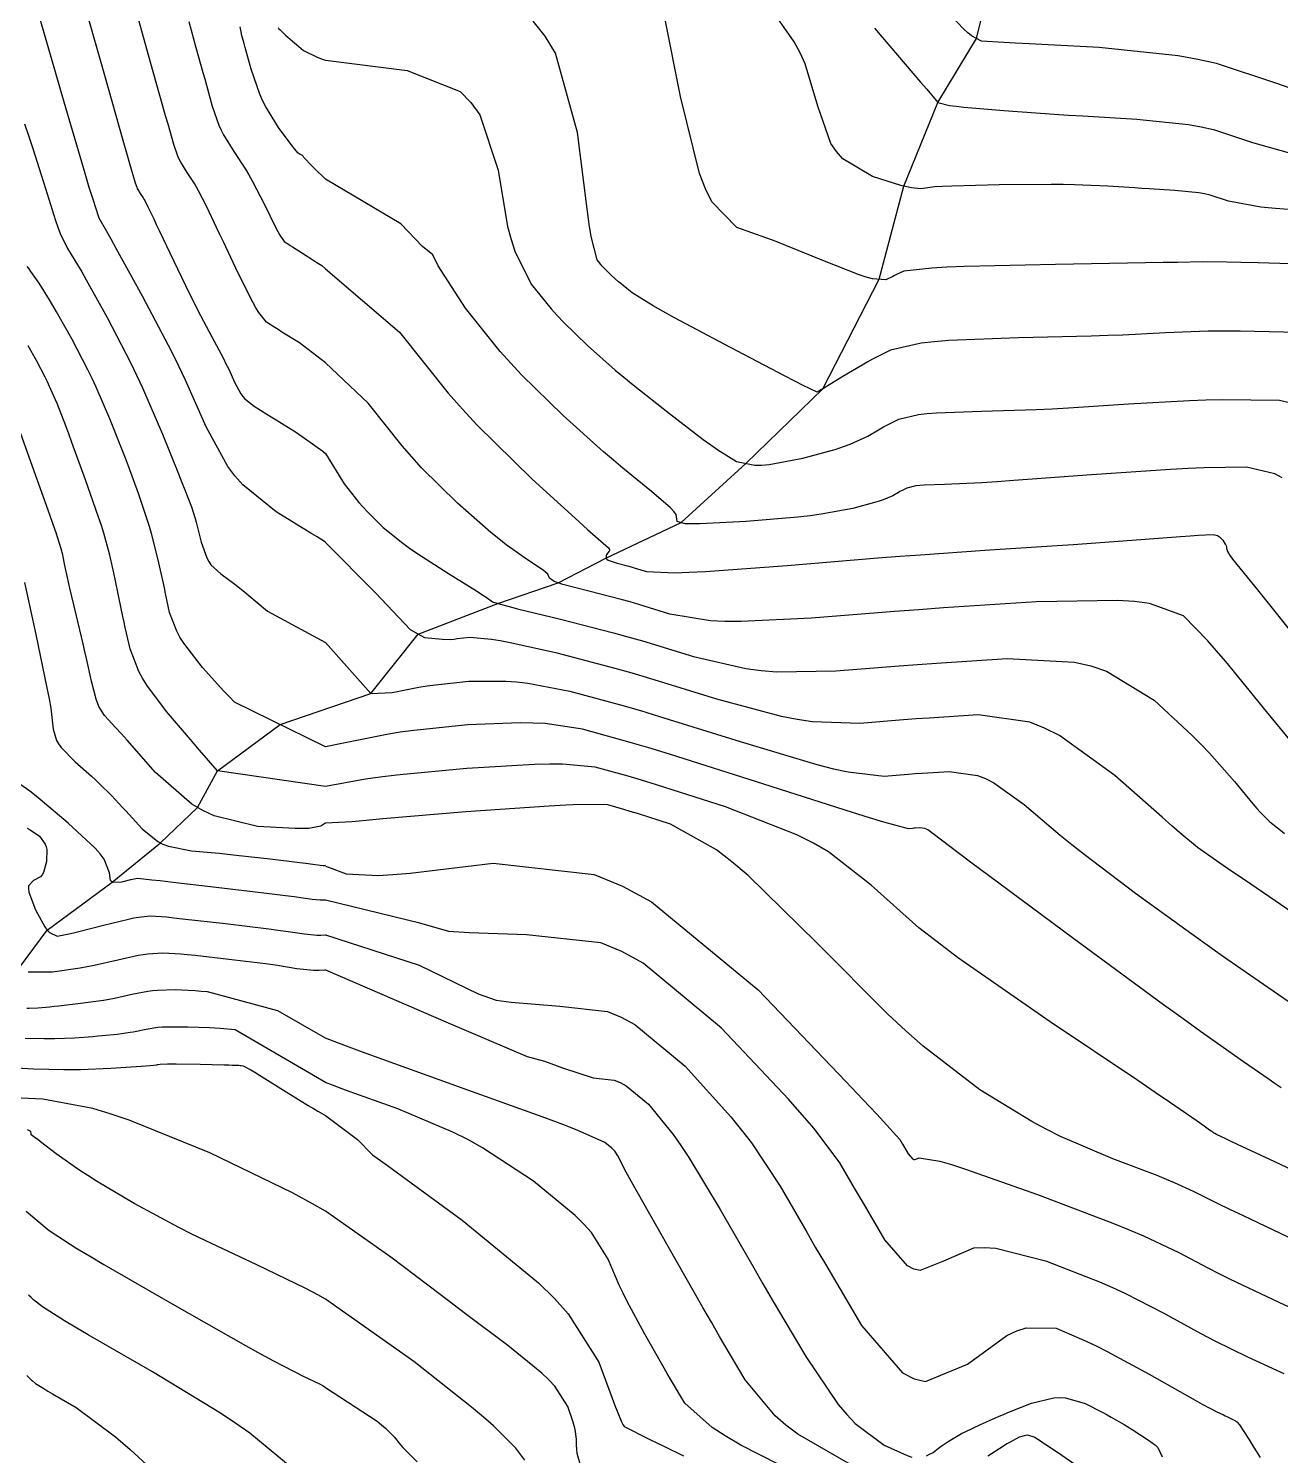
# Model space of a CAD drawing. Header units: metres. Extents: x 837475 to 838479, y 1189012 to 1191015.
# Drawn here: x 837979.8 to 838065, y 1189838.2 to 1189935.2 of the extents above; entities that cross this region are included whole.
import ezdxf

# ---------------------------------------------------------------- set-up
doc = ezdxf.new("R2010")
doc.units = ezdxf.units.M
doc.header["$LTSCALE"] = 0.3
for name, color, linetype in [('COTAS 10', 1, 'Continuous'), ('COTAS INT', 252, 'Continuous'), ('DRENAJE', 5, 'Continuous')]:
    doc.layers.add(name, color=color, linetype=linetype)

msp = doc.modelspace()

# ---------------------------------------------------------------- linework, layer by layer
at = {"layer": 'COTAS 10'}
for points in [[(837983.691, 1189936.456), (837984.952, 1189932.011), (837986.214, 1189927.598), (837986.462, 1189926.728), (837986.667, 1189926.011), (837987.04, 1189924.695), (837987.147, 1189924.388), (837987.183, 1189924.308), (837987.222, 1189924.23), (837987.389, 1189923.966), (837987.581, 1189923.675), (837987.636, 1189923.581), (837987.692, 1189923.481), (837987.903, 1189923.067), (837988.301, 1189922.231), (837988.476, 1189921.863), (837988.678, 1189921.437), (837989.641, 1189919.406), (837990.738, 1189917.143), (837991.025, 1189916.569), (837991.304, 1189916.019), (837992.253, 1189914.226), (837993.042, 1189912.746), (837993.221, 1189912.393), (837993.384, 1189912.065), (837993.827, 1189911.085), (837994.23, 1189910.343), (837994.367, 1189910.164), (837994.514, 1189909.998), (837995.137, 1189909.494), (837996, 1189908.961), (837996.299, 1189908.776), (837996.623, 1189908.574), (837998.012, 1189907.71), (837999.814, 1189906.433), (838000, 1189906.286), (838001.26, 1189904.222), (838002.266, 1189902.957), (838002.552, 1189902.631), (838002.84, 1189902.315), (838003.906, 1189901.26), (838005.248, 1189900.179), (838005.711, 1189899.847), (838006.213, 1189899.5), (838008.353, 1189898.126), (838010.273, 1189896.938), (838010.636, 1189896.707), (838010.926, 1189896.52), (838011.362, 1189896.197), (838012.044, 1189895.989), (838012.488, 1189895.874), (838013.044, 1189895.733), (838015.975, 1189895.014), (838019.585, 1189894.088), (838020.569, 1189893.816), (838021.547, 1189893.537), (838025.019, 1189892.476), (838028.589, 1189891.656), (838029.627, 1189891.53), (838030.688, 1189891.447), (838034.698, 1189891.514), (838039.015, 1189891.857), (838040.268, 1189891.948), (838041.546, 1189892.039), (838046.373, 1189892.354), (838050.942, 1189892.104), (838052.059, 1189891.838), (838053.111, 1189891.486), (838056.373, 1189889.506), (838058.938, 1189887.114), (838059.55, 1189886.503), (838060.12, 1189885.915), (838061.828, 1189883.974), (838063.069, 1189882.464), (838063.345, 1189882.147), (838063.592, 1189881.873), (838064.241, 1189881.249), (838064.95, 1189880.681), (838065.236, 1189880.443)], [(838067.14, 1189914.495), (838062.204, 1189914.597), (838061.069, 1189914.601), (838060.034, 1189914.596), (838057.136, 1189914.491), (838054.238, 1189914.335), (838053.204, 1189914.298), (838052.069, 1189914.263), (838047.136, 1189914.157), (838042.402, 1189913.972), (838041.393, 1189913.888), (838040.515, 1189913.789), (838038.436, 1189913.31), (838037.194, 1189912.688), (838036.844, 1189912.499), (838036.491, 1189912.302), (838035.194, 1189911.528), (838034.126, 1189910.863), (838033.916, 1189910.735), (838033.744, 1189910.631), (838033.436, 1189910.457), (838032.492, 1189910.913), (838031.92, 1189911.205), (838031.213, 1189911.57), (838027.535, 1189913.489), (838023.739, 1189915.513), (838022.956, 1189915.944), (838022.291, 1189916.319), (838020.858, 1189917.208), (838020.232, 1189917.706), (838020.075, 1189917.835), (838019.926, 1189917.96), (838019.444, 1189918.381), (838019.03, 1189918.785), (838018.923, 1189918.9), (838018.82, 1189919.015), (838018.475, 1189919.444), (838018.074, 1189921.037), (838017.935, 1189921.888), (838017.784, 1189922.916), (838017.139, 1189928.107), (838015.634, 1189933.504), (838014.94, 1189934.661), (838014.127, 1189935.672)], [(838066.961, 1189852.295), (838062.431, 1189854.438), (838061.503, 1189854.883), (838060.716, 1189855.264), (838059.051, 1189856.105), (838057.756, 1189856.701), (838057.203, 1189856.928), (838056.564, 1189857.182), (838053.554, 1189858.322), (838049.999, 1189859.841), (838049.017, 1189860.334), (838048.036, 1189860.858), (838044.503, 1189863.014), (838040.657, 1189865.983), (838039.479, 1189867.021), (838038.252, 1189868.151), (838033.413, 1189873.014), (838028.749, 1189877.58), (838027.632, 1189878.524), (838026.592, 1189879.33), (838023.463, 1189881.084), (838021.207, 1189881.8), (838020.716, 1189881.951), (838020.283, 1189882.082), (838019.202, 1189882.385), (838017.292, 1189882.415), (838016.336, 1189882.374), (838015.196, 1189882.312), (838009.536, 1189881.908), (838003.887, 1189881.44), (838002.754, 1189881.338), (838001.807, 1189881.246), (838000, 1189881.143), (837999.937, 1189881.131), (837999.669, 1189880.954), (837998.852, 1189880.785), (837998.428, 1189880.775), (837997.919, 1189880.78), (837995.366, 1189880.927), (837992.41, 1189881.641), (837991.647, 1189882.003), (837990.907, 1189882.436), (837988.432, 1189884.594), (837986.487, 1189886.785), (837986.082, 1189887.238), (837985.734, 1189887.626), (837984.957, 1189888.474), (837984.577, 1189889.084), (837984.478, 1189889.321), (837984.383, 1189889.589), (837984.064, 1189890.802), (837983.724, 1189892.352), (837983.616, 1189892.831), (837983.501, 1189893.333), (837983.033, 1189895.326), (837982.604, 1189897.138), (837982.514, 1189897.525), (837982.437, 1189897.863), (837982.259, 1189898.671), (837982.163, 1189899.139), (837982.137, 1189899.262), (837982.111, 1189899.383), (837982.019, 1189899.797), (837981.664, 1189900.898), (837981.473, 1189901.452), (837981.241, 1189902.114), (837980.066, 1189905.403), (837978.895, 1189908.649)], [(838035.703, 1189837.532), (838032.129, 1189839.591), (838031.315, 1189840.206), (838030.577, 1189840.84), (838028.544, 1189843.291), (838026.804, 1189846.252), (838026.25, 1189847.207), (838025.665, 1189848.221), (838023.291, 1189852.372), (838021.198, 1189856.074), (838020.789, 1189856.805), (838020.455, 1189857.409), (838019.867, 1189858.526), (838019.667, 1189858.84), (838019.579, 1189858.938), (838019.476, 1189859.039), (838018.982, 1189859.445), (838017.112, 1189860.284), (838016.14, 1189860.66), (838014.972, 1189861.098), (838009.116, 1189863.196), (838002.516, 1189865.577), (838000.879, 1189866.194), (838000, 1189866.532), (837996.741, 1189868.379), (837991.967, 1189869.677), (837991.539, 1189869.712), (837991.127, 1189869.743), (837989.769, 1189869.806), (837988.553, 1189869.774), (837988.23, 1189869.744), (837987.913, 1189869.705), (837986.819, 1189869.488), (837985.642, 1189869.226), (837985.273, 1189869.159), (837984.885, 1189869.094), (837983.326, 1189868.88), (837981.858, 1189868.712), (837981.527, 1189868.677), (837981.228, 1189868.647), (837980.423, 1189868.578), (837979.835, 1189868.553), (837979.674, 1189868.55)], [(837979.634, 1189854.775), (837979.929, 1189854.512), (837980.216, 1189854.261), (837981.198, 1189853.457), (837983.074, 1189852.236), (837983.926, 1189851.722), (837984.921, 1189851.131), (837989.713, 1189848.363), (837994.548, 1189845.636), (837995.571, 1189845.071), (837996.457, 1189844.588), (837998.514, 1189843.532), (837999.575, 1189843.02), (837999.832, 1189842.881), (838000, 1189842.785), (838003.511, 1189840.49), (838003.806, 1189840.24), (838004.062, 1189840.015), (838004.653, 1189839.411), (838005.096, 1189838.883), (838005.257, 1189838.706), (838005.436, 1189838.517), (838006.22, 1189837.721)], [(838051.03, 1189837.491), (838050.082, 1189838.156), (838049.1, 1189838.811), (838048.883, 1189838.954), (838048.691, 1189839.08), (838048.196, 1189839.396), (838047.834, 1189839.522), (838047.725, 1189839.527), (838047.613, 1189839.521), (838047.176, 1189839.392), (838046.57, 1189839.065), (838046.351, 1189838.934), (838046.109, 1189838.784), (838045.052, 1189838.096)]]:
    msp.add_lwpolyline(points, dxfattribs=at)
at = {"layer": 'COTAS INT'}
for points in [[(838065.789, 1189922.852), (838064.62, 1189922.934), (838063.62, 1189923.026), (838061.413, 1189923.442), (838060.183, 1189923.847), (838059.798, 1189923.932), (838059.394, 1189924.006), (838057.778, 1189924.175), (838056.018, 1189924.276), (838055.524, 1189924.306), (838055.027, 1189924.339), (838053.205, 1189924.465), (838050.95, 1189924.56), (838050.18, 1189924.572), (838049.346, 1189924.578), (838045.809, 1189924.546), (838042.589, 1189924.463), (838041.956, 1189924.436), (838041.436, 1189924.408), (838040.489, 1189924.289), (838039.852, 1189924.338), (838039.527, 1189924.415), (838039.138, 1189924.519), (838037.193, 1189925.123), (838035.184, 1189926.332), (838034.753, 1189926.818), (838034.377, 1189927.369), (838033.475, 1189929.905), (838032.621, 1189932.772), (838032.276, 1189933.531), (838031.883, 1189934.276), (838030.073, 1189936.844)], [(838067.046, 1189874.192), (838062.502, 1189877.284), (838061.588, 1189877.908), (838060.824, 1189878.432), (838059.307, 1189879.488), (838058.116, 1189880.484), (838057.558, 1189880.97), (838056.9, 1189881.547), (838053.697, 1189884.39), (838049.928, 1189887.114), (838048.912, 1189887.616), (838047.91, 1189888.008), (838044.39, 1189888.511), (838041.065, 1189888.294), (838040.184, 1189888.232), (838039.321, 1189888.169), (838036.347, 1189887.933), (838033.114, 1189888.038), (838032.088, 1189888.191), (838031.004, 1189888.396), (838026.614, 1189889.583), (838022.051, 1189890.995), (838020.858, 1189891.342), (838019.695, 1189891.67), (838015.751, 1189892.698), (838012.561, 1189893.412), (838011.874, 1189893.542), (838011.272, 1189893.643), (838009.808, 1189893.762), (838008.952, 1189893.674), (838008.734, 1189893.644), (838008.523, 1189893.611), (838007.928, 1189893.64), (838006.748, 1189893.756), (838006.292, 1189893.991), (838005.769, 1189894.294), (838003.395, 1189896.808), (838000, 1189900.242), (837999.993, 1189900.247), (837999.924, 1189900.297), (837999.382, 1189900.63), (837999.062, 1189900.827), (837996.63, 1189902.322), (837994.368, 1189904.15), (837993.832, 1189904.755), (837993.336, 1189905.402), (837991.872, 1189908.097), (837990.474, 1189911.269), (837990.019, 1189912.217), (837989.535, 1189913.195), (837987.541, 1189916.981), (837985.759, 1189920.22), (837985.409, 1189920.853), (837985.12, 1189921.372), (837984.594, 1189922.295), (837984.155, 1189923.613), (837983.922, 1189924.38), (837983.64, 1189925.322), (837982.219, 1189930.179), (837980.775, 1189935.121), (837980.48, 1189936.117)], [(838066.744, 1189885.415), (838064.017, 1189888.733), (838061.235, 1189892.132), (838060.593, 1189892.879), (838060.007, 1189893.543), (838058.355, 1189895.24), (838056.038, 1189896.087), (838055.032, 1189896.214), (838053.869, 1189896.294), (838048.355, 1189896.197), (838042.027, 1189895.783), (838040.351, 1189895.665), (838038.708, 1189895.544), (838033.049, 1189895.095), (838028.261, 1189894.857), (838027.167, 1189894.869), (838026.174, 1189894.916), (838023.424, 1189895.368), (838021.303, 1189896.017), (838020.706, 1189896.187), (838020.105, 1189896.353), (838017.899, 1189896.919), (838016.133, 1189897.383), (838015.808, 1189897.485), (838015.556, 1189897.576), (838015.237, 1189897.806), (838015.106, 1189898.084), (838014.972, 1189898.204), (838014.794, 1189898.343), (838013.796, 1189899.002), (838012.28, 1189900.075), (838011.776, 1189900.475), (838011.236, 1189900.919), (838008.979, 1189902.897), (838006.529, 1189905.321), (838005.866, 1189906.047), (838005.21, 1189906.797), (838002.897, 1189909.705), (838000, 1189912.448), (837998.223, 1189913.799), (837997.03, 1189914.543), (837996.771, 1189914.706), (837996.542, 1189914.849), (837995.97, 1189915.209), (837995.45, 1189915.863), (837995.255, 1189916.192), (837995.036, 1189916.585), (837994.06, 1189918.536), (837993.047, 1189920.671), (837992.805, 1189921.18), (837992.58, 1189921.653), (837991.907, 1189923.063), (837991.36, 1189924.137), (837991.214, 1189924.398), (837991.07, 1189924.644), (837990.571, 1189925.398), (837990.138, 1189926.086), (837990.036, 1189926.289), (837989.941, 1189926.497), (837989.664, 1189927.294), (837989.279, 1189928.668), (837989.117, 1189929.24), (837988.931, 1189929.895), (837988.059, 1189932.954), (837987.192, 1189936.063)], [(838069.392, 1189919.067), (838063.423, 1189919.241), (838062.26, 1189919.273), (838061.31, 1189919.297), (838059.648, 1189919.323), (838057.947, 1189919.283), (838056.972, 1189919.264), (838055.779, 1189919.243), (838049.648, 1189919.141), (838043.471, 1189918.997), (838042.248, 1189918.949), (838041.237, 1189918.897), (838039.345, 1189918.68), (838038.845, 1189918.445), (838038.71, 1189918.382), (838038.578, 1189918.319), (838038.114, 1189918.098), (838037.198, 1189918.159), (838036.78, 1189918.274), (838036.291, 1189918.431), (838033.932, 1189919.352), (838031.302, 1189920.435), (838030.642, 1189920.693), (838030.012, 1189920.935), (838027.981, 1189921.658), (838026.274, 1189923.394), (838025.847, 1189924.273), (838025.44, 1189925.325), (838024.136, 1189930.566), (838023.106, 1189935.787)], [(838068.473, 1189930.14), (838064.7, 1189931.445), (838060.607, 1189932.794), (838059.328, 1189933.077), (838057.986, 1189933.322), (838052.611, 1189933.883), (838047.865, 1189934.138), (838046.919, 1189934.189), (838046.132, 1189934.232), (838044.62, 1189934.321), (838043.947, 1189934.679), (838043.69, 1189934.893), (838043.403, 1189935.156), (838042.108, 1189936.521)], [(837990.693, 1189935.669), (837991.165, 1189933.897), (837991.649, 1189932.193), (837991.773, 1189931.752), (837991.892, 1189931.325), (837992.288, 1189929.893), (837992.736, 1189928.606), (837992.889, 1189928.269), (837993.054, 1189927.942), (837993.753, 1189926.831), (837994.552, 1189925.627), (837994.78, 1189925.241), (837995.01, 1189924.831), (837995.864, 1189923.16), (837996.597, 1189921.674), (837996.75, 1189921.381), (837996.883, 1189921.14), (837997.183, 1189920.698), (837997.472, 1189920.512), (837997.597, 1189920.432), (837997.742, 1189920.339), (837998.429, 1189919.902), (837999.126, 1189919.461), (837999.276, 1189919.365), (837999.409, 1189919.282), (837999.735, 1189919.076), (838000, 1189918.849), (838005.018, 1189914.534), (838008.333, 1189910.396), (838009.301, 1189909.3), (838010.292, 1189908.227), (838014.052, 1189904.534), (838017.223, 1189901.659), (838017.842, 1189901.103), (838018.348, 1189900.65), (838019.238, 1189899.877), (838019.314, 1189899.748), (838019.307, 1189899.7), (838019.287, 1189899.648), (838019.113, 1189899.415), (838019.067, 1189899.162), (838019.128, 1189899.097), (838019.221, 1189899.034), (838019.823, 1189898.824), (838020.624, 1189898.619), (838020.842, 1189898.558), (838021.059, 1189898.497), (838021.829, 1189898.261), (838023.759, 1189898.176), (838024.707, 1189898.209), (838025.835, 1189898.266), (838031.4, 1189898.676), (838037.56, 1189899.181), (838039.062, 1189899.297), (838040.476, 1189899.403), (838044.848, 1189899.702), (838048.692, 1189899.95), (838049.773, 1189900.024), (838050.861, 1189900.1), (838054.848, 1189900.394), (838058.152, 1189900.641), (838058.808, 1189900.687), (838059.352, 1189900.724), (838060.383, 1189900.777), (838060.665, 1189900.711), (838060.737, 1189900.673), (838060.806, 1189900.626), (838061.032, 1189900.383), (838061.197, 1189900.129), (838061.228, 1189900.075), (838061.252, 1189900.029), (838061.283, 1189899.919), (838061.287, 1189899.835), (838061.293, 1189899.804), (838061.302, 1189899.77), (838061.351, 1189899.62), (838061.518, 1189899.344), (838061.6, 1189899.231), (838061.698, 1189899.101), (838062.184, 1189898.498), (838063.384, 1189897.017), (838063.933, 1189896.334), (838064.575, 1189895.533), (838067.674, 1189891.652)], [(838065.069, 1189904.631), (838064.575, 1189904.896), (838062.635, 1189905.35), (838059.766, 1189905.307), (838058.686, 1189905.258), (838057.484, 1189905.193), (838052.111, 1189904.825), (838046.818, 1189904.44), (838045.666, 1189904.364), (838044.65, 1189904.301), (838042.111, 1189904.187), (838040.71, 1189904.133), (838040.412, 1189904.108), (838040.152, 1189904.078), (838039.537, 1189903.937), (838039.17, 1189903.753), (838039.066, 1189903.697), (838038.962, 1189903.639), (838038.579, 1189903.41), (838037.928, 1189903.13), (838037.655, 1189903.039), (838037.341, 1189902.943), (838035.875, 1189902.549), (838033.707, 1189902.15), (838032.952, 1189902.051), (838032.129, 1189901.957), (838028.598, 1189901.66), (838025.466, 1189901.501), (838024.894, 1189901.494), (838024.452, 1189901.503), (838023.921, 1189901.671), (838023.838, 1189902.148), (838023.676, 1189902.352), (838023.455, 1189902.588), (838022.157, 1189903.698), (838020.211, 1189905.288), (838019.582, 1189905.826), (838018.913, 1189906.407), (838016.17, 1189908.858), (838013.323, 1189911.638), (838012.589, 1189912.427), (838011.878, 1189913.224), (838009.504, 1189916.17), (838007.665, 1189919.041), (838007.291, 1189919.791), (838006.597, 1189920.351), (838005.122, 1189921.899), (838000, 1189924.943), (837999.805, 1189925.124), (837999.393, 1189925.515), (837999.06, 1189925.836), (837998.516, 1189926.412), (837998.473, 1189926.513), (837998.456, 1189926.535), (837998.436, 1189926.554), (837998.343, 1189926.598), (837998.243, 1189926.631), (837998.218, 1189926.642), (837998.195, 1189926.654), (837998.12, 1189926.707), (837997.876, 1189927.01), (837997.746, 1189927.181), (837997.589, 1189927.388), (837996.797, 1189928.452), (837995.921, 1189929.857), (837995.711, 1189930.281), (837995.516, 1189930.719), (837994.929, 1189932.428), (837994.53, 1189933.888), (837994.452, 1189934.17), (837994.389, 1189934.398), (837994.281, 1189934.783), (837994.27, 1189934.816), (837994.269, 1189934.824), (837994.267, 1189934.83), (837994.266, 1189934.85), (837994.186, 1189935.308)], [(837996.767, 1189935.242), (837996.825, 1189935.172), (837996.897, 1189935.093), (837997.28, 1189934.74), (837997.756, 1189934.331), (837998.018, 1189934.105), (837998.487, 1189933.694), (837999.414, 1189933.23), (837999.833, 1189933.083), (838000, 1189933.03), (838005.554, 1189932.339), (838009.142, 1189930.894), (838009.87, 1189930.148), (838010.483, 1189929.313), (838011.732, 1189925.55), (838012.38, 1189921.718), (838012.613, 1189920.839), (838012.869, 1189920.039), (838013.989, 1189917.807), (838015.349, 1189916.12), (838015.756, 1189915.663), (838016.177, 1189915.212), (838017.807, 1189913.619), (838019.707, 1189911.96), (838020.297, 1189911.466), (838020.915, 1189910.957), (838023.382, 1189908.995), (838025.693, 1189907.243), (838026.213, 1189906.867), (838026.682, 1189906.539), (838027.945, 1189905.745), (838029.202, 1189905.482), (838029.666, 1189905.488), (838030.181, 1189905.528), (838032.464, 1189905.957), (838034.732, 1189906.585), (838035.237, 1189906.751), (838035.691, 1189906.913), (838036.887, 1189907.469), (838037.726, 1189907.97), (838037.955, 1189908.098), (838038.182, 1189908.221), (838038.987, 1189908.623), (838040.334, 1189908.934), (838040.902, 1189908.998), (838041.556, 1189909.052), (838044.623, 1189909.172), (838048.359, 1189909.282), (838049.435, 1189909.331), (838050.528, 1189909.387), (838054.623, 1189909.658), (838058.759, 1189909.895), (838059.878, 1189909.93), (838060.985, 1189909.952), (838064.887, 1189909.922), (838068.486, 1189909.08)], [(838037.328, 1189935.203), (838039.951, 1189932.143), (838040.466, 1189931.543), (838040.89, 1189931.049), (838041.658, 1189930.157), (838042.449, 1189929.953), (838042.887, 1189929.893), (838043.42, 1189929.832), (838046.134, 1189929.597), (838049.551, 1189929.361), (838050.527, 1189929.299), (838051.516, 1189929.238), (838055.195, 1189929.029), (838058.69, 1189928.664), (838059.563, 1189928.505), (838060.395, 1189928.32), (838063.057, 1189927.443), (838066.047, 1189926.583)], [(837979.505, 1189928.7), (837979.803, 1189927.846), (837980.082, 1189927.022), (837980.936, 1189924.295), (837981.614, 1189922.133), (837981.781, 1189921.664), (837981.941, 1189921.251), (837982.444, 1189920.23), (837983.13, 1189919.111), (837983.403, 1189918.637), (837983.714, 1189918.091), (837985.138, 1189915.527), (837986.728, 1189912.467), (837987.143, 1189911.609), (837987.546, 1189910.746), (837988.911, 1189907.59), (837989.999, 1189904.894), (837990.227, 1189904.322), (837990.424, 1189903.824), (837990.874, 1189902.654), (837991.125, 1189901.872), (837991.197, 1189901.619), (837991.269, 1189901.351), (837991.538, 1189900.251), (837991.908, 1189899.189), (837992.045, 1189898.945), (837992.195, 1189898.722), (837992.862, 1189898.095), (837993.813, 1189897.41), (837994.143, 1189897.151), (837994.502, 1189896.86), (837996.043, 1189895.558), (838000, 1189893.439), (838003.07, 1189889.955), (838004.518, 1189890.03), (838006.348, 1189890.399), (838006.904, 1189890.485), (838007.481, 1189890.565), (838009.74, 1189890.799), (838012.253, 1189890.81), (838012.99, 1189890.75), (838013.744, 1189890.663), (838016.614, 1189890.12), (838020.208, 1189889.155), (838021.418, 1189888.802), (838022.722, 1189888.412), (838028.209, 1189886.69), (838033.419, 1189885.136), (838034.548, 1189884.851), (838035.541, 1189884.629), (838037.996, 1189884.351), (838039.628, 1189884.481), (838040.101, 1189884.515), (838040.584, 1189884.55), (838042.408, 1189884.669), (838044.339, 1189884.393), (838044.889, 1189884.178), (838045.446, 1189883.902), (838047.513, 1189882.408), (838049.962, 1189880.338), (838050.76, 1189879.699), (838051.609, 1189879.032), (838055.105, 1189876.388), (838058.915, 1189873.619), (838059.962, 1189872.873), (838061.005, 1189872.137), (838064.744, 1189869.554), (838068.129, 1189867.233)], [(838065.002, 1189863.15), (838064.605, 1189863.428), (838064.183, 1189863.722), (838062.441, 1189864.916), (838059.509, 1189866.989), (838058.336, 1189867.838), (838057.007, 1189868.805), (838050.903, 1189873.287), (838045.101, 1189877.58), (838043.962, 1189878.428), (838043.025, 1189879.128), (838041.33, 1189880.426), (838040.964, 1189880.691), (838040.865, 1189880.739), (838040.768, 1189880.777), (838040.426, 1189880.826), (838040.103, 1189880.805), (838040.018, 1189880.799), (838039.934, 1189880.793), (838039.645, 1189880.77), (838037.967, 1189881.22), (838037.008, 1189881.512), (838035.833, 1189881.876), (838029.804, 1189883.798), (838023.393, 1189885.829), (838021.978, 1189886.263), (838020.72, 1189886.641), (838017.476, 1189887.542), (838014.926, 1189887.914), (838014.105, 1189887.958), (838013.234, 1189887.977), (838009.672, 1189887.835), (838006.009, 1189887.457), (838005.074, 1189887.327), (838004.173, 1189887.187), (838001.206, 1189886.589), (838000, 1189886.348), (837993.811, 1189889.377), (837993.451, 1189889.742), (837993.079, 1189890.132), (837991.631, 1189891.737), (837990.355, 1189893.383), (837990.091, 1189893.798), (837989.866, 1189894.196), (837989.378, 1189895.484), (837989.114, 1189896.758), (837989.03, 1189897.146), (837988.942, 1189897.55), (837988.585, 1189899.137), (837988.149, 1189900.844), (837988.01, 1189901.323), (837987.864, 1189901.805), (837987.272, 1189903.57), (837986.581, 1189905.432), (837986.374, 1189905.976), (837986.158, 1189906.531), (837985.32, 1189908.636), (837984.385, 1189910.797), (837984.109, 1189911.389), (837983.825, 1189911.976), (837982.736, 1189914.073), (837981.701, 1189915.916), (837981.451, 1189916.344), (837981.216, 1189916.737), (837980.503, 1189917.859), (837979.953, 1189918.652), (837979.821, 1189918.837), (837979.698, 1189919.008)], [(838067.188, 1189856.899), (838064.222, 1189858.284), (838062.033, 1189859.306), (838061.603, 1189859.507), (838061.249, 1189859.673), (838060.609, 1189859.978), (838060.483, 1189860.047), (838060.454, 1189860.064), (838060.427, 1189860.079), (838060.352, 1189860.129), (838060.283, 1189860.178), (838060.261, 1189860.194), (838060.237, 1189860.211), (838060.138, 1189860.278), (838059.942, 1189860.418), (838059.857, 1189860.48), (838059.758, 1189860.552), (838059.29, 1189860.896), (838057.418, 1189862.179), (838056.435, 1189862.843), (838055.25, 1189863.641), (838049.29, 1189867.638), (838042.995, 1189872.025), (838041.598, 1189873.069), (838040.352, 1189874.039), (838037.103, 1189876.928), (838034.206, 1189879.209), (838033.181, 1189879.796), (838032.06, 1189880.364), (838027.208, 1189882.256), (838022.513, 1189883.746), (838021.491, 1189884.061), (838020.59, 1189884.333), (838018.339, 1189884.963), (838016.109, 1189885.165), (838015.221, 1189885.166), (838014.215, 1189885.145), (838009.604, 1189884.872), (838004.829, 1189884.42), (838003.719, 1189884.285), (838002.702, 1189884.146), (838000, 1189883.649), (837992.651, 1189884.702), (837991.42, 1189886.11), (837991.049, 1189886.54), (837990.665, 1189886.988), (837989.169, 1189888.748), (837987.829, 1189890.543), (837987.543, 1189891.011), (837987.294, 1189891.467), (837986.703, 1189893.013), (837986.372, 1189894.442), (837986.287, 1189894.824), (837986.205, 1189895.2), (837985.932, 1189896.511), (837985.68, 1189897.739), (837985.612, 1189898.063), (837985.544, 1189898.38), (837985.302, 1189899.467), (837984.907, 1189900.871), (837984.742, 1189901.387), (837984.553, 1189901.959), (837983.669, 1189904.487), (837982.738, 1189907.041), (837982.52, 1189907.63), (837982.318, 1189908.167), (837981.729, 1189909.681), (837981.224, 1189910.849), (837981.075, 1189911.169), (837980.921, 1189911.486), (837980.333, 1189912.619), (837979.774, 1189913.614)], [(837979.522, 1189897.51), (837980.292, 1189893.971), (837981.042, 1189890.359), (837981.184, 1189889.608), (837981.297, 1189888.967), (837981.466, 1189887.551), (837981.687, 1189886.779), (837981.831, 1189886.542), (837982.012, 1189886.295), (837982.969, 1189885.322), (837984.071, 1189884.34), (837984.344, 1189884.087), (837984.603, 1189883.843), (837985.422, 1189883.033), (837986.185, 1189882.224), (837986.409, 1189881.982), (837986.639, 1189881.731), (837987.513, 1189880.756), (837988.582, 1189879.902), (837988.934, 1189879.727), (837989.311, 1189879.579), (837990.876, 1189879.266), (837992.746, 1189879.098), (837993.314, 1189879.041), (837993.906, 1189878.98), (837996.225, 1189878.719), (837998.245, 1189878.478), (837998.647, 1189878.429), (837998.981, 1189878.388), (837999.617, 1189878.301), (837999.84, 1189878.28), (837999.913, 1189878.28), (837999.991, 1189878.283), (838000, 1189878.284)], [(838065.198, 1189843.696), (838064.714, 1189843.921), (838062.742, 1189844.843), (838060.56, 1189845.913), (838059.944, 1189846.231), (838059.322, 1189846.558), (838057.033, 1189847.817), (838054.396, 1189849.161), (838053.555, 1189849.542), (838052.667, 1189849.927), (838049.058, 1189851.349), (838045.594, 1189852.233), (838044.797, 1189852.279), (838044.069, 1189852.239), (838042.026, 1189851.375), (838040.451, 1189850.73), (838040.019, 1189850.827), (838039.588, 1189851.045), (838038.049, 1189852.826), (838036.65, 1189855.186), (838036.309, 1189855.768), (838035.987, 1189856.319), (838034.989, 1189858.049), (838033.227, 1189860.385), (838032.423, 1189861.317), (838031.481, 1189862.373), (838026.94, 1189867.219), (838021.597, 1189871.63), (838020.15, 1189872.413), (838018.717, 1189873.005), (838013.659, 1189873.56), (838009.755, 1189873.692), (838008.389, 1189873.78), (838006.407, 1189874.353), (838000, 1189875.916), (837999.979, 1189875.914), (837999.794, 1189875.908), (837999.62, 1189875.908), (837999.089, 1189875.957), (837997.87, 1189876.129), (837997.263, 1189876.206), (837996.539, 1189876.295), (837992.949, 1189876.725), (837989.423, 1189877.138), (837988.738, 1189877.217), (837988.181, 1189877.281), (837987.221, 1189877.383), (837986.97, 1189877.348), (837986.858, 1189877.324), (837986.728, 1189877.295), (837986.108, 1189877.139), (837985.533, 1189877.118), (837985.432, 1189877.173), (837985.356, 1189877.255), (837985.291, 1189877.772), (837984.922, 1189878.711), (837984.654, 1189879.059), (837984.314, 1189879.446), (837982.489, 1189881.159), (837980.588, 1189882.757), (837980.201, 1189883.072), (837979.874, 1189883.33), (837979.195, 1189883.8)], [(837979.687, 1189880.805), (837979.91, 1189880.685), (837980.544, 1189880.253), (837980.922, 1189879.729), (837980.983, 1189879.55), (837981.025, 1189879.357), (837981.017, 1189878.538), (837980.799, 1189877.783), (837980.708, 1189877.631), (837980.604, 1189877.504), (837980.116, 1189877.248), (837979.788, 1189876.885), (837979.784, 1189876.69), (837979.818, 1189876.454), (837980.254, 1189875.261), (837980.897, 1189874.097), (837981.061, 1189873.88), (837981.22, 1189873.709), (837981.743, 1189873.469), (837982.522, 1189873.617), (837982.841, 1189873.69), (837983.205, 1189873.777), (837984.893, 1189874.207), (837986.586, 1189874.624), (837986.952, 1189874.702), (837987.275, 1189874.765), (837988.071, 1189874.858), (837989.163, 1189874.768), (837989.672, 1189874.715), (837990.271, 1189874.651), (837993.18, 1189874.318), (837996.131, 1189873.959), (837996.756, 1189873.879), (837997.298, 1189873.807), (837998.561, 1189873.613), (837999.4, 1189873.535), (837999.674, 1189873.536), (837999.966, 1189873.545), (838000, 1189873.548), (838006.363, 1189871.488), (838010.372, 1189869.549), (838011.606, 1189869.108), (838012.619, 1189868.976), (838015.932, 1189868.699), (838019.177, 1189868.344), (838020.096, 1189867.964), (838021.025, 1189867.462), (838024.453, 1189864.631), (838027.565, 1189861.172), (838028.295, 1189860.274), (838028.967, 1189859.401), (838030.916, 1189856.463), (838032.724, 1189853.326), (838033.308, 1189852.327), (838033.927, 1189851.273), (838036.463, 1189846.994), (838039.254, 1189843.764), (838040.034, 1189843.37), (838040.817, 1189843.193), (838043.673, 1189844.363), (838046.346, 1189846.31), (838047.015, 1189846.623), (838047.652, 1189846.838), (838049.696, 1189846.798), (838051.786, 1189845.905), (838052.453, 1189845.583), (838053.158, 1189845.228), (838056.023, 1189843.673), (838058.625, 1189842.205), (838059.164, 1189841.905), (838059.624, 1189841.651), (838060.633, 1189841.118), (838061.088, 1189840.905), (838061.2, 1189840.853), (838061.305, 1189840.804), (838061.634, 1189840.653), (838061.893, 1189840.51), (838061.954, 1189840.467), (838062.01, 1189840.421), (838062.176, 1189840.243), (838062.802, 1189839.254), (838063.148, 1189838.697), (838063.57, 1189838.018)], [(838000, 1189878.233), (838000.192, 1189878.157), (838001.386, 1189877.713), (838003.58, 1189877.59), (838004.58, 1189877.647), (838005.749, 1189877.743), (838011.386, 1189878.42), (838018.257, 1189877.667), (838020.204, 1189876.862), (838022.169, 1189875.799), (838029.428, 1189869.806), (838035.398, 1189863.574), (838036.551, 1189862.36), (838037.487, 1189861.369), (838039.063, 1189859.635), (838039.25, 1189859.312), (838039.31, 1189859.209), (838039.374, 1189859.1), (838039.635, 1189858.659), (838039.923, 1189858.325), (838040.003, 1189858.285), (838040.084, 1189858.267), (838040.379, 1189858.387), (838041.792, 1189858.168), (838042.579, 1189857.936), (838043.536, 1189857.629), (838048.421, 1189855.9), (838053.547, 1189853.949), (838054.658, 1189853.501), (838055.634, 1189853.094), (838058.042, 1189851.961), (838060.019, 1189850.911), (838060.723, 1189850.557), (838061.496, 1189850.175), (838064.852, 1189848.569), (838068.341, 1189846.936)], [(837979.76, 1189871.043), (837981.42, 1189871.042), (837983.29, 1189871.307), (837983.778, 1189871.392), (837984.252, 1189871.482), (837985.856, 1189871.848), (837987.249, 1189872.165), (837987.591, 1189872.223), (837987.914, 1189872.27), (837988.92, 1189872.332), (837990.145, 1189872.255), (837990.606, 1189872.214), (837991.119, 1189872.164), (837993.411, 1189871.91), (837995.723, 1189871.623), (837996.249, 1189871.552), (837996.726, 1189871.484), (837998.033, 1189871.27), (837999.18, 1189871.163), (837999.554, 1189871.163), (837999.954, 1189871.177), (838000, 1189871.181), (838008.345, 1189867.565), (838013.72, 1189865.283), (838014.88, 1189864.961), (838016.188, 1189864.479), (838018.205, 1189863.839), (838019.637, 1189863.683), (838020.042, 1189863.515), (838020.452, 1189863.293), (838021.965, 1189862.044), (838023.649, 1189859.971), (838024.167, 1189859.23), (838024.707, 1189858.417), (838026.842, 1189854.877), (838029.122, 1189850.903), (838029.753, 1189849.816), (838030.384, 1189848.734), (838032.662, 1189844.877), (838034.865, 1189841.629), (838035.449, 1189840.931), (838036.022, 1189840.322), (838037.995, 1189838.848), (838039.557, 1189838.159), (838039.87, 1189838.043)], [(838033.412, 1189836.216), (838028.237, 1189838.861), (838027.181, 1189839.48), (838026.289, 1189840.051), (838024.427, 1189841.705), (838023.525, 1189843.239), (838023.238, 1189843.734), (838022.935, 1189844.259), (838021.705, 1189846.41), (838020.513, 1189848.62), (838020.234, 1189849.184), (838019.977, 1189849.725), (838019.231, 1189851.506), (838018.083, 1189853.317), (838017.573, 1189853.878), (838016.979, 1189854.465), (838014.136, 1189856.801), (838010.66, 1189859.08), (838009.666, 1189859.63), (838008.658, 1189860.146), (838004.905, 1189861.72), (838001.354, 1189863.001), (838000.473, 1189863.333), (838000, 1189863.515), (837993.852, 1189867.098), (837992.815, 1189867.19), (837992.473, 1189867.211), (837992.109, 1189867.23), (837990.618, 1189867.28), (837989.192, 1189867.279), (837988.868, 1189867.266), (837988.577, 1189867.246), (837987.782, 1189867.129), (837987.122, 1189866.982), (837986.915, 1189866.944), (837986.698, 1189866.908), (837985.824, 1189866.788), (837984.804, 1189866.681), (837984.494, 1189866.654), (837984.172, 1189866.627), (837982.908, 1189866.538), (837981.577, 1189866.481), (837981.212, 1189866.474), (837980.848, 1189866.472), (837979.549, 1189866.498)], [(837978.149, 1189864.547), (837980.158, 1189864.435), (837982.182, 1189864.395), (837982.749, 1189864.398), (837983.318, 1189864.408), (837985.393, 1189864.497), (837987.115, 1189864.607), (837987.461, 1189864.631), (837987.75, 1189864.65), (837988.323, 1189864.695), (837988.511, 1189864.721), (837988.558, 1189864.729), (837988.603, 1189864.737), (837988.745, 1189864.769), (837989.24, 1189864.787), (837989.507, 1189864.787), (837989.83, 1189864.784), (837991.468, 1189864.755), (837993.091, 1189864.717), (837993.406, 1189864.71), (837993.663, 1189864.703), (837994.104, 1189864.689), (837994.183, 1189864.677), (837994.212, 1189864.672), (837994.244, 1189864.666), (837994.383, 1189864.64), (837994.902, 1189864.369), (837995.174, 1189864.209), (837995.501, 1189864.012), (837997.142, 1189862.995), (837998.819, 1189861.953), (837999.168, 1189861.741), (837999.467, 1189861.561), (838000, 1189861.263), (838002.176, 1189859.63), (838003.191, 1189858.6), (838004.208, 1189857.875), (838009.29, 1189854.158), (838014.482, 1189849.891), (838015.567, 1189848.819), (838016.499, 1189847.794), (838018.595, 1189844.486), (838019.498, 1189842.042), (838019.679, 1189841.562), (838019.829, 1189841.166), (838020.119, 1189840.447), (838020.205, 1189840.297), (838020.226, 1189840.26), (838020.246, 1189840.226), (838020.309, 1189840.119), (838022, 1189839.262), (838023.047, 1189838.755), (838024.345, 1189838.13)], [(838017.36, 1189837.426), (838017.114, 1189838.281), (838017.085, 1189838.568), (838017.079, 1189838.669), (838017.074, 1189838.78), (838017.061, 1189839.257), (838016.968, 1189839.927), (838016.912, 1189840.159), (838016.843, 1189840.41), (838016.485, 1189841.487), (838015.59, 1189842.857), (838015.182, 1189843.294), (838014.705, 1189843.755), (838012.405, 1189845.629), (838009.509, 1189847.789), (838008.657, 1189848.432), (838007.783, 1189849.094), (838004.445, 1189851.644), (838000, 1189854.762), (837999.111, 1189855.271), (837997.747, 1189856.01), (837992.125, 1189858.723), (837986.631, 1189860.954), (837985.348, 1189861.389), (837984.168, 1189861.745), (837980.766, 1189862.372), (837978.322, 1189862.491)], [(838013.545, 1189837.833), (838012.943, 1189838.66), (838011.423, 1189840.166), (838010.729, 1189840.763), (838009.916, 1189841.44), (838005.994, 1189844.535), (838000, 1189848.773), (837999.472, 1189849.076), (837998.661, 1189849.515), (837995.32, 1189851.127), (837991.811, 1189852.76), (837990.895, 1189853.212), (837990.003, 1189853.664), (837986.981, 1189855.297), (837984.422, 1189856.806), (837983.822, 1189857.181), (837983.269, 1189857.536), (837981.662, 1189858.663), (837980.612, 1189859.473), (837980.41, 1189859.629), (837980.247, 1189859.756), (837979.978, 1189859.965), (837979.964, 1189860.008), (837979.961, 1189860.029), (837979.958, 1189860.054), (837979.952, 1189860.177), (837979.72, 1189860.306)], [(837997.476, 1189837.488), (837994.853, 1189839.659), (837993.898, 1189840.333), (837992.844, 1189841.037), (837988.211, 1189843.842), (837983.852, 1189846.349), (837982.971, 1189846.866), (837982.231, 1189847.305), (837980.735, 1189848.251), (837980.132, 1189848.744), (837979.956, 1189848.898), (837979.776, 1189849.059)], [(837979.664, 1189843.582), (837979.917, 1189843.344), (837979.984, 1189843.284), (837980.049, 1189843.227), (837980.271, 1189843.045), (837980.823, 1189842.696), (837981.097, 1189842.534), (837981.422, 1189842.343), (837983.031, 1189841.418), (837985.708, 1189839.42), (837986.707, 1189838.553), (837987.818, 1189837.55)], [(838040.867, 1189838.123), (838040.914, 1189838.154), (838041.082, 1189838.234), (838041.242, 1189838.304), (838041.284, 1189838.328), (838041.325, 1189838.355), (838041.467, 1189838.468), (838041.686, 1189838.645), (838041.777, 1189838.711), (838041.879, 1189838.785), (838042.357, 1189839.112), (838043.035, 1189839.517), (838043.263, 1189839.639), (838043.509, 1189839.766), (838044.547, 1189840.263), (838045.78, 1189840.805), (838046.151, 1189840.961), (838046.533, 1189841.12), (838048.018, 1189841.713), (838049.531, 1189842.078), (838049.931, 1189842.093), (838050.323, 1189842.07), (838051.671, 1189841.676), (838052.865, 1189841.07), (838053.16, 1189840.913), (838053.439, 1189840.761), (838054.321, 1189840.252), (838055.04, 1189839.807), (838055.218, 1189839.695), (838055.386, 1189839.587), (838055.916, 1189839.241), (838056.306, 1189838.967), (838056.387, 1189838.906), (838056.455, 1189838.851), (838056.602, 1189838.704), (838056.911, 1189838.05)]]:
    msp.add_lwpolyline(points, dxfattribs=at)
at = {"layer": 'DRENAJE'}
for p, q in [((838044.284, 1189934.5), (838044.932, 1189937.174)), ((838041.658, 1189930.157), (838044.284, 1189934.5)), ((838039.333, 1189924.467), (838041.658, 1189930.157)), ((838037.656, 1189918.129), (838039.333, 1189924.467)), ((838033.83, 1189910.683), (838037.656, 1189918.129)), ((838028.574, 1189905.613), (838033.83, 1189910.683)), ((838024.186, 1189901.587), (838028.574, 1189905.613)), ((838019.067, 1189899.162), (838024.186, 1189901.587)), ((838015.808, 1189897.485), (838019.067, 1189899.162)), ((838011.703, 1189896.093), (838015.808, 1189897.485)), ((838006.292, 1189893.991), (838011.703, 1189896.093)), ((838003.07, 1189889.955), (838006.292, 1189893.991)), ((837996.906, 1189887.863), (838003.07, 1189889.955)), ((837992.651, 1189884.702), (837996.906, 1189887.863)), ((837991.277, 1189882.219), (837992.651, 1189884.702)), ((837988.758, 1189879.815), (837991.277, 1189882.219)), ((837985.483, 1189877.146), (837988.758, 1189879.815)), ((837981.061, 1189873.88), (837985.483, 1189877.146)), ((837979.095, 1189871.243), (837981.061, 1189873.88))]:
    msp.add_line(p, q, dxfattribs=at)

doc.saveas('drawing.dxf')
